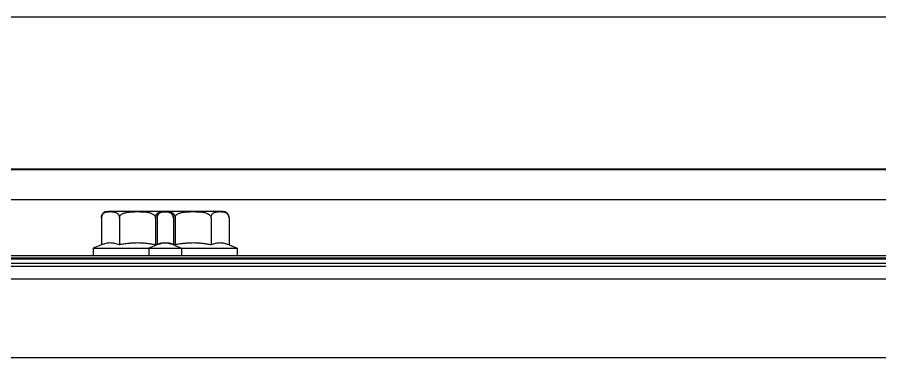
# Model space of a CAD drawing. Header units: millimetres. Extents: x 21899 to 38731, y -5425 to 3612.
# Drawn here: x 32169.1 to 32305.7, y -2820.5 to -2766.5 of the extents above; entities that cross this region are included whole.
import ezdxf

# ---------------------------------------------------------------- set-up
doc = ezdxf.new("R2010")
doc.units = ezdxf.units.MM

msp = doc.modelspace()

# ---------------------------------------------------------------- linework, layer by layer
at = {"color": 7, "linetype": 'Continuous'}
for p, q in [((32609.39634755499, -2766.467433996784), (31393.39634755499, -2766.467433996784)), ((34140.85703568929, -2790.560327215584), (31376.59680547215, -2790.560327215584)), ((34087.08316410074, -2790.560327215584), (31418.08316410074, -2790.560327215584)), ((34100.396347555, -2795.438161229789), (31383.39634755499, -2795.438161229789)), ((32192.78316410075, -2797.267433996783), (32183.38316410074, -2797.267433996783)), ((32201.60071293979, -2797.267433996787), (32192.2007129398, -2797.267433996787)), ((32182.38316410074, -2798.267433778286), (32182.38316410074, -2802.563473838685)), ((32185.23316410075, -2798.267433721585), (32185.23316410075, -2802.563473838685)), ((32190.93316410074, -2798.267433783984), (32190.93316410074, -2802.563473838685)), ((32191.2007129398, -2798.267433778286), (32191.2007129398, -2802.563473838685)), ((32193.78316410075, -2798.267433778286), (32193.78316410075, -2802.563473838685)), ((32194.05071293979, -2798.267433721585), (32194.05071293979, -2802.563473838685)), ((32199.75071293979, -2798.267433783984), (32199.75071293979, -2802.563473838685)), ((32202.60071293979, -2798.267433778286), (32202.60071293979, -2802.563473838685)), ((32182.38316410074, -2802.563473838685), (32181.08316410074, -2803.067433996786)), ((32181.08316410074, -2803.067433996786), (32181.08316410074, -2804.267433996783)), ((32181.08316410074, -2803.067433996786), (32195.08316410074, -2803.067433996786)), ((32191.2007129398, -2802.563473838685), (32189.90071293979, -2803.067433996786)), ((32189.90071293979, -2803.067433996786), (32189.90071293979, -2804.267433996787)), ((32189.90071293979, -2803.067433996786), (32203.90071293979, -2803.067433996786)), ((32193.78316410075, -2802.563473838685), (32195.08316410074, -2803.067433996786)), ((32195.08316410074, -2803.067433996786), (32195.08316410074, -2804.267433996783)), ((32202.60071293979, -2802.563473838685), (32203.90071293979, -2803.067433996786)), ((32203.90071293979, -2803.067433996786), (32203.90071293979, -2804.267433996787)), ((31300.39634755499, -2804.63933658779), (34182.39634755499, -2804.63933658779)), ((31376.59680547215, -2804.267433996787), (34140.85703568929, -2804.267433996787)), ((31418.08316410074, -2804.267433996783), (34087.08316410074, -2804.267433996783)), ((31376.59680547215, -2805.967433996788), (34140.85703568929, -2805.967433996788)), ((31418.08316410074, -2805.967433996784), (34087.08316410074, -2805.967433996784)), ((32536.67636999673, -2820.467433996788), (31298.1121055866, -2820.467433996788)), ((32527.85882115767, -2820.467433996788), (31418.08316410074, -2820.467433996788))]:
    msp.add_line(p, q, dxfattribs=at)
at = {"color": 9, "linetype": 'Continuous'}
for p, q in [((34140.85703568929, -2790.688754802786), (31376.59680547215, -2790.688754802786)), ((34087.08316410074, -2790.688754802786), (31418.08316410074, -2790.688754802786)), ((31376.59680547215, -2804.767433996787), (34140.85703568929, -2804.767433996787)), ((31418.08316410074, -2804.767433996783), (34087.08316410074, -2804.767433996783)), ((31376.59680547215, -2805.467433996788), (34140.85703568929, -2805.467433996788)), ((31418.08316410074, -2805.467433996784), (34087.08316410074, -2805.467433996784)), ((31376.59680547215, -2807.967433996788), (34140.85703568929, -2807.967433996788)), ((31418.08316410074, -2807.967433996784), (34087.08316410074, -2807.967433996784))]:
    msp.add_line(p, q, dxfattribs=at)
at = {"color": 7, "linetype": 'Continuous'}
for centre, start, end in [((32183.38316410074, -2798.267433996783), 90, 180), ((32192.2007129398, -2798.267433996787), 90, 180), ((32192.78316410075, -2798.267433996783), 0, 90), ((32201.60071293979, -2798.267433996787), 0, 90)]:
    msp.add_arc(centre, 1, start, end, dxfattribs=at)
for points, start_tangent, end_tangent in [([(32182.38316410074, -2798.267433853785), (32182.39440770654, -2798.118119316083), (32182.40237678174, -2798.072838105183)], (0, 1), (0.1964927435457433, 0.9805052787893938)), ([(32182.40237678174, -2798.072838105183), (32182.41646279144, -2798.012631250584)], (0.1964927437239926, 0.9805052787536728), (0.2590968403878873, 0.9658513484491357)), ([(32182.41646279144, -2798.012631250584), (32182.43118682134, -2797.963174831983), (32182.45967276595, -2797.887599965086)], (0.2590968403346476, 0.9658513484634176), (0.3936061788299673, 0.9192791610750631)), ([(32182.45967276595, -2797.887599965086), (32182.49282083494, -2797.818507670485), (32182.57753951535, -2797.689253067985), (32182.68180229895, -2797.579815926985), (32182.80047795005, -2797.492389260982), (32182.93607004605, -2797.422852261685), (32183.09295809244, -2797.369149441483), (32183.27476710585, -2797.330797157085), (32183.38867227464, -2797.315758385785)], (0.3936061789771579, 0.9192791610120409), (0.9942083765307079, 0.1074695493438695)), ([(32183.38867227464, -2797.315758385785), (32183.48219605285, -2797.307203595383), (32183.70306905264, -2797.296863639081), (32183.92122907744, -2797.297038528885), (32184.12806855665, -2797.306747516182), (32184.31867145514, -2797.327309194285), (32184.49365340154, -2797.361393333786), (32184.65468964615, -2797.412424920085), (32184.80033431645, -2797.483033288287), (32184.92784274234, -2797.574017473284), (32185.03541158285, -2797.685028065187), (32185.12147855424, -2797.814731449283), (32185.18431090204, -2797.960653387587), (32185.22190134095, -2798.117993281981), (32185.23316410075, -2798.267433721581)], (0.9942083765323301, 0.1074695493288632), (0, -1)), ([(32185.23316410075, -2798.267433858184), (32185.25370748335, -2798.124665600184), (32185.32085324684, -2797.976243881081), (32185.43358584115, -2797.836699020585), (32185.58886789734, -2797.710763738383), (32185.78325176204, -2797.601300994285), (32186.00725485844, -2797.511875879884), (32186.25108376084, -2797.442589885284), (32186.49775546875, -2797.392748535285), (32186.72992654695, -2797.359204129987), (32186.94299328515, -2797.336940832787), (32187.14221861975, -2797.321797062783), (32187.33321476105, -2797.311317720081), (32187.52126319395, -2797.304076945484), (32187.70838867644, -2797.299330631986), (32187.89541176055, -2797.296639866787), (32188.08316410074, -2797.295764744982)], (0, 1), (1, 0)), ([(32188.08316410074, -2797.295764744982), (32188.37146086435, -2797.297849371384), (32188.65943677085, -2797.304536733182), (32188.94627491504, -2797.317100494585), (32189.23098297765, -2797.337622426983), (32189.51432670535, -2797.369251686587), (32189.80108886065, -2797.417404842783), (32190.08642762784, -2797.488689519882), (32190.34232608504, -2797.582652808784), (32190.55241837614, -2797.694333624882), (32190.71841690784, -2797.822810923486), (32190.83956725265, -2797.966936671082), (32190.91172558545, -2798.121613310284), (32190.93316410074, -2798.267433783984)], (1, 0), (0, -1)), ([(32190.93316410074, -2798.267433856783), (32190.94448592665, -2798.117605318084), (32190.98135577634, -2797.962659902982), (32191.04244367484, -2797.819214582787), (32191.12639285265, -2797.690700373483), (32191.23187886974, -2797.579748800285), (32191.35495580714, -2797.489646801087), (32191.49438614494, -2797.419379563284), (32191.64994725544, -2797.367265246083), (32191.82090092685, -2797.331411773785), (32192.00480530525, -2797.309406769486), (32192.19725591775, -2797.298373622683), (32192.38828747955, -2797.295854240483), (32192.56501639735, -2797.300138015484), (32192.72617787604, -2797.310685216484), (32192.87986150895, -2797.328982505687), (32193.03298133005, -2797.358766363084), (32193.18679483165, -2797.405553841085), (32193.33793653005, -2797.475846642186), (32193.47305820015, -2797.569940133484), (32193.58336913235, -2797.682499602184), (32193.67024833885, -2797.812462998483), (32193.73387627385, -2797.959343328284), (32193.77190402165, -2798.118010914282), (32193.78316410075, -2798.267433778283)], (0, 1), (0, -1)), ([(32191.2007129398, -2798.267433853785), (32191.21195654559, -2798.118119316086), (32191.2199256208, -2798.072838105187)], (0, 1), (0.1964927435457433, 0.9805052787893938)), ([(32191.2199256208, -2798.072838105187), (32191.2340116305, -2798.012631250587)], (0.1964927437239926, 0.9805052787536728), (0.2590968403878873, 0.9658513484491357)), ([(32191.2340116305, -2798.012631250587), (32191.2487356604, -2797.963174831986), (32191.27722160499, -2797.887599965086)], (0.2590968403346476, 0.9658513484634176), (0.3936061788299673, 0.9192791610750631)), ([(32191.27722160499, -2797.887599965086), (32191.31036967399, -2797.818507670485), (32191.39508835439, -2797.689253067985), (32191.49935113799, -2797.579815926985), (32191.61802678909, -2797.492389260986), (32191.75361888509, -2797.422852261685), (32191.9105069315, -2797.369149441487), (32192.09231594489, -2797.330797157085), (32192.20622111369, -2797.315758385785)], (0.3936061789771579, 0.9192791610120409), (0.9942083765307079, 0.1074695493438695)), ([(32192.20622111369, -2797.315758385785), (32192.29974489189, -2797.307203595386), (32192.52061789169, -2797.296863639085), (32192.73877791649, -2797.297038528885), (32192.94561739569, -2797.306747516186), (32193.1362202942, -2797.327309194285), (32193.3112022406, -2797.361393333786), (32193.47223848519, -2797.412424920085), (32193.61788315549, -2797.483033288287), (32193.7453915814, -2797.574017473284), (32193.85296042189, -2797.685028065187), (32193.93902739329, -2797.814731449287), (32194.0018597411, -2797.960653387587), (32194.03945017999, -2798.117993281985), (32194.05071293979, -2798.267433721585)], (0.9942083765323301, 0.1074695493288632), (0, -1)), ([(32194.05071293979, -2798.267433858184), (32194.07125632239, -2798.124665600188), (32194.1384020859, -2797.976243881085), (32194.25113468019, -2797.836699020585), (32194.4064167364, -2797.710763738387), (32194.6008006011, -2797.601300994285), (32194.8248036975, -2797.511875879884), (32195.0686325999, -2797.442589885284), (32195.31530430779, -2797.392748535285), (32195.54747538599, -2797.359204129987), (32195.76054212419, -2797.336940832787), (32195.95976745879, -2797.321797062787), (32196.15076360009, -2797.311317720085), (32196.33881203299, -2797.304076945487), (32196.52593751549, -2797.299330631986), (32196.71296059959, -2797.296639866787), (32196.90071293979, -2797.295764744986)], (0, 1), (1, 0)), ([(32196.90071293979, -2797.295764744986), (32197.18900970339, -2797.297849371387), (32197.47698560989, -2797.304536733185), (32197.7638237541, -2797.317100494585), (32198.04853181669, -2797.337622426987), (32198.33187554439, -2797.369251686587), (32198.61863769969, -2797.417404842787), (32198.90397646689, -2797.488689519885), (32199.15987492409, -2797.582652808784), (32199.36996721519, -2797.694333624886), (32199.53596574689, -2797.822810923486), (32199.65711609169, -2797.966936671086), (32199.72927442449, -2798.121613310284), (32199.75071293979, -2798.267433783984)], (1, 0), (0, -1)), ([(32199.75071293979, -2798.267433856787), (32199.76203476569, -2798.117605318088), (32199.7989046154, -2797.962659902985), (32199.8599925139, -2797.819214582787), (32199.94394169169, -2797.690700373487), (32200.04942770879, -2797.579748800285), (32200.17250464619, -2797.489646801087), (32200.311934984, -2797.419379563287), (32200.4674960945, -2797.367265246086), (32200.63844976589, -2797.331411773788), (32200.82235414429, -2797.309406769486), (32201.01480475679, -2797.298373622687), (32201.20583631859, -2797.295854240487), (32201.38256523639, -2797.300138015487), (32201.54372671509, -2797.310685216484), (32201.69741034799, -2797.328982505687), (32201.85053016909, -2797.358766363088), (32202.00434367069, -2797.405553841085), (32202.15548536909, -2797.475846642186), (32202.29060703919, -2797.569940133484), (32202.40091797139, -2797.682499602188), (32202.48779717789, -2797.812462998487), (32202.55142511289, -2797.959343328284), (32202.58945286069, -2798.118010914286), (32202.60071293979, -2798.267433778286)], (0, 1), (0, -1)), ([(32185.23316410075, -2802.563473838682), (32184.86829958204, -2802.436489126785), (32184.51381030824, -2802.344106052182), (32184.16140027884, -2802.286932476987), (32183.80816391825, -2802.267433996787), (32183.45492755994, -2802.286932516787), (32183.10251746354, -2802.344106143786), (32182.74802838024, -2802.436489200083), (32182.38316410074, -2802.563473838682)], (-0.9323906733133523, 0.3614521162177279), (-0.9323906733133523, -0.3614521162177279)), ([(32188.08316410074, -2802.267433996787), (32187.37105785524, -2802.287243105582), (32186.66347015175, -2802.345003800883), (32185.95654425904, -2802.437461691583), (32185.23316410075, -2802.563473838682)], (-1, 0), (-0.9817280845391685, -0.1902891694948909)), ([(32190.93316410074, -2802.563473838682), (32190.35059756135, -2802.459656535286), (32189.78195057175, -2802.377580984385), (32189.21730800724, -2802.317291746784), (32188.65146150565, -2802.280073697782), (32188.08316410074, -2802.267433996787)], (-0.9817280845375157, 0.1902891695034186), (-1, 0)), ([(32193.78316410075, -2802.563473838682), (32193.41829958204, -2802.436489126785), (32193.06381030825, -2802.344106052182), (32192.71140027884, -2802.286932476987), (32192.35816391825, -2802.267433996787), (32192.00492755994, -2802.286932516787), (32191.65251746355, -2802.344106143786), (32191.29802838025, -2802.436489200083), (32190.93316410074, -2802.563473838682)], (-0.9323906733133523, 0.3614521162177279), (-0.9323906733133523, -0.3614521162177279)), ([(32194.05071293979, -2802.563473838685), (32193.6858484211, -2802.436489126785), (32193.3313591473, -2802.344106052185), (32192.9789491179, -2802.286932476987), (32192.62571275729, -2802.267433996787), (32192.272476399, -2802.286932516787), (32191.9200663026, -2802.344106143786), (32191.5655772193, -2802.436489200087), (32191.2007129398, -2802.563473838685)], (-0.9323906733133523, 0.3614521162177279), (-0.9323906733133523, -0.3614521162177279)), ([(32196.90071293979, -2802.267433996787), (32196.1886066943, -2802.287243105586), (32195.48101899079, -2802.345003800887), (32194.77409309809, -2802.437461691587), (32194.05071293979, -2802.563473838685)], (-1, 0), (-0.9817280845391685, -0.1902891694948909)), ([(32199.75071293979, -2802.563473838685), (32199.16814640039, -2802.459656535286), (32198.59949941079, -2802.377580984385), (32198.03485684629, -2802.317291746787), (32197.46901034469, -2802.280073697786), (32196.90071293979, -2802.267433996787)], (-0.9817280845375157, 0.1902891695034186), (-1, 0)), ([(32202.60071293979, -2802.563473838685), (32202.23584842109, -2802.436489126785), (32201.88135914729, -2802.344106052185), (32201.52894911789, -2802.286932476987), (32201.17571275729, -2802.267433996787), (32200.82247639899, -2802.286932516787), (32200.47006630259, -2802.344106143786), (32200.11557721929, -2802.436489200087), (32199.75071293979, -2802.563473838685)], (-0.9323906733133523, 0.3614521162177279), (-0.9323906733133523, -0.3614521162177279))]:
    msp.add_spline(points, degree=3, dxfattribs=dict(at, start_tangent=start_tangent, end_tangent=end_tangent))

doc.saveas('drawing.dxf')
